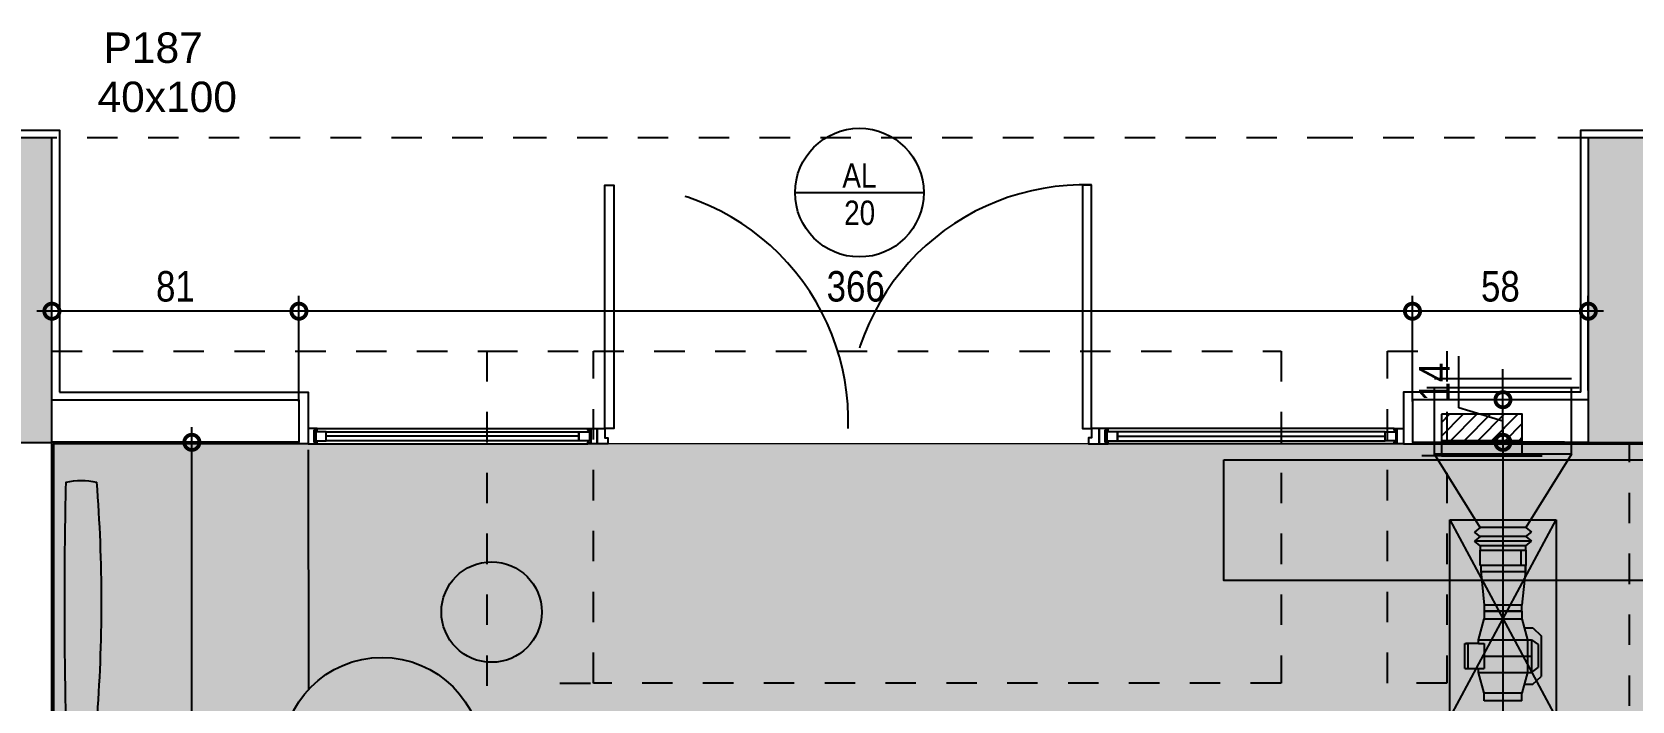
# Model space of a CAD drawing. Header units: metres. Extents: x -23 to 570, y -54 to 184.
# Drawn here: x 25.63 to 30.89, y 7.58 to 9.78 of the extents above; entities that cross this region are included whole.
import ezdxf
from ezdxf.enums import TextEntityAlignment as Align

# ---------------------------------------------------------------- set-up
doc = ezdxf.new("R2010")
doc.units = ezdxf.units.M
doc.header["$PDMODE"] = 35
doc.linetypes.add('DASHEDX2', pattern=[1.5, 1, -0.5])
doc.linetypes.add('PUC$0$DASHEDX2', pattern=[1.5, 1, -0.5])
for name, color, linetype in [('1', 232, 'DASHEDX2'), ('12', 232, 'Continuous'), ('4', 2, 'Continuous'), ('9', 232, 'Continuous'), ('ARQ-DIM', 2, 'Continuous'), ('ARQ-PRJ', 7, 'DASHEDX2'), ('ARQ-SIM', 1, 'Continuous'), ('JL-LAY', 7, 'Continuous'), ('PUC$0$06-GGBSTELAP-TIPO-BLA$0$GG-TE0001', 1, 'Continuous'), ('PUC$0$06-GGBSTELAP-TIPO-BLA$0$GG-TE0003', 7, 'Continuous'), ('PUC$0$ARQ-ALV ACAB', 4, 'Continuous'), ('PUC$0$ARQ-ALV OSSO', 5, 'Continuous'), ('PUC$0$ARQ-CAX @ 1', 1, 'Continuous'), ('PUC$0$ARQ-PRJ', 7, 'PUC$0$DASHEDX2')]:
    doc.layers.add(name, color=color, linetype=linetype)
doc.layers.add('PUC$0$ARQ-FORRO', color=9, linetype='Continuous', lineweight=5)
doc.styles.add('Adesa', font='ARIALN.TTF')
doc.styles.get("Standard").update_dxf_attribs({"font": 'arial.ttf'})
doc.dimstyles.new('ADESA 1-0050', dxfattribs={"dimtxt": 0.1, "dimasz": 0.1, "dimexe": 0.05, "dimexo": 0.05, "dimgap": 0.03, "dimtad": 1, "dimdec": 1, "dimlfac": 100, "dimzin": 12, "dimtxsty": 'Adesa', "dimblk": 'DOTSMALL', "dimcen": 1, "dimdle": 0.05, "dimclrd": 1, "dimclre": 1, "dimclrt": 256, "dimazin": 3, "dimtm": 1e-09, "dimtfac": 1, "dimtdec": 1, "dimtmove": 1, "dimatfit": 0, "dimldrblk": 'DOTSMALL', "dimfxl": 0.8, "dimtvp": 2, "dimtolj": 1, "dimtzin": 0, "dimarcsym": 0})

# ---------------------------------------------------------------- blocks, each defined once
blk = doc.blocks.new('_DotSmall')
at = {"color": 0, "linetype": 'ByBlock', "const_width": 0.5}
blk.add_lwpolyline([(-0.0625, 0, 1), (0.0625, 0, 1)], format="xyb", close=True, dxfattribs=at)
blk = doc.blocks.new('*D338')
at = {"layer": 'ARQ-DIM', "color": 1, "lineweight": -2, "transparency": 16777216}
for p, q in [((30.1721, 8.5637), (30.1721, 8.9106)), ((30.75, 8.5999), (30.75, 8.9106)), ((30.8, 8.8606), (30.1221, 8.8606))]:
    blk.add_line(p, q, dxfattribs=at)
at = {"layer": 'Defpoints', "color": 0, "transparency": 16777216}
for p in [(30.1721, 8.8606), (30.75, 8.5499, 0), (30.1721, 8.5137, 0)]:
    blk.add_point(p, dxfattribs=at)
at = {"layer": 'ARQ-DIM', "color": 1, "lineweight": -2, "transparency": 16777216, "xscale": 0.1, "yscale": 0.1, "zscale": 0.1, "rotation": 180}
blk.add_blockref('_DotSmall', (30.1721, 8.8606), dxfattribs=at)
at = {"layer": 'ARQ-DIM', "color": 1, "lineweight": -2, "transparency": 16777216, "xscale": 0.1, "yscale": 0.1, "zscale": 0.1}
blk.add_blockref('_DotSmall', (30.75, 8.8606), dxfattribs=at)
at = {"layer": 'ARQ-DIM', "transparency": 16777216, "insert": (30.461, 8.9417), "char_height": 0.1, "attachment_point": 5, "style": 'Adesa'}
blk.add_mtext('\\A1;58', dxfattribs=at)
blk = doc.blocks.new('*D339')
at = {"layer": 'ARQ-DIM', "color": 1, "lineweight": -2, "transparency": 16777216}
for p, q in [((26.5121, 8.5637), (26.5121, 8.9106)), ((30.1721, 8.5637), (30.1721, 8.9106)), ((30.2221, 8.8606), (26.4621, 8.8606))]:
    blk.add_line(p, q, dxfattribs=at)
at = {"layer": 'Defpoints', "color": 0, "transparency": 16777216}
for p in [(26.5121, 8.8606), (26.5121, 8.5137, 0), (30.1721, 8.5137, 0)]:
    blk.add_point(p, dxfattribs=at)
at = {"layer": 'ARQ-DIM', "color": 1, "lineweight": -2, "transparency": 16777216, "xscale": 0.1, "yscale": 0.1, "zscale": 0.1, "rotation": 180}
blk.add_blockref('_DotSmall', (26.5121, 8.8606), dxfattribs=at)
at = {"layer": 'ARQ-DIM', "color": 1, "lineweight": -2, "transparency": 16777216, "xscale": 0.1, "yscale": 0.1, "zscale": 0.1}
blk.add_blockref('_DotSmall', (30.1721, 8.8606), dxfattribs=at)
at = {"layer": 'ARQ-DIM', "transparency": 16777216, "insert": (28.3421, 8.9417), "char_height": 0.1, "attachment_point": 5, "style": 'Adesa'}
blk.add_mtext('\\A1;366', dxfattribs=at)
blk = doc.blocks.new('*D340')
at = {"layer": 'ARQ-DIM', "color": 1, "lineweight": -2, "transparency": 16777216}
for p, q in [((25.7001, 8.5999), (25.7001, 8.9106)), ((26.5121, 8.5637), (26.5121, 8.9106)), ((26.5621, 8.8606), (25.6501, 8.8606))]:
    blk.add_line(p, q, dxfattribs=at)
at = {"layer": 'Defpoints', "color": 0, "transparency": 16777216}
for p in [(25.7001, 8.8606), (25.7001, 8.5499, 0), (26.5121, 8.5137, 0)]:
    blk.add_point(p, dxfattribs=at)
at = {"layer": 'ARQ-DIM', "color": 1, "lineweight": -2, "transparency": 16777216, "xscale": 0.1, "yscale": 0.1, "zscale": 0.1, "rotation": 180}
blk.add_blockref('_DotSmall', (25.7001, 8.8606), dxfattribs=at)
at = {"layer": 'ARQ-DIM', "color": 1, "lineweight": -2, "transparency": 16777216, "xscale": 0.1, "yscale": 0.1, "zscale": 0.1}
blk.add_blockref('_DotSmall', (26.5121, 8.8606), dxfattribs=at)
at = {"layer": 'ARQ-DIM', "transparency": 16777216, "insert": (26.1061, 8.9417), "char_height": 0.1, "attachment_point": 5, "style": 'Adesa'}
blk.add_mtext('\\A1;81', dxfattribs=at)
blk = doc.blocks.new('*D421')
at = {"layer": 'ARQ-DIM', "color": 1, "lineweight": -2, "transparency": 16777216}
for p, q in [((30.4694, 8.4799), (30.4694, 3.6556)), ((30.6716, 8.4299), (30.4194, 8.4299)), ((30.6716, 3.7056), (30.4194, 3.7056))]:
    blk.add_line(p, q, dxfattribs=at)
at = {"layer": 'Defpoints', "color": 0, "transparency": 16777216}
for p in [(30.7216, 8.4299, 0), (30.4694, 3.7056), (30.7216, 3.7056, 0)]:
    blk.add_point(p, dxfattribs=at)
at = {"layer": 'ARQ-DIM', "color": 1, "lineweight": -2, "transparency": 16777216, "xscale": 0.1, "yscale": 0.1, "zscale": 0.1}
for p, rotation in [((30.4694, 8.4299), 90), ((30.4694, 3.7056), 270)]:
    blk.add_blockref('_DotSmall', p, dxfattribs=dict(at, rotation=rotation))
at = {"layer": 'ARQ-DIM', "transparency": 16777216, "insert": (30.3892, 6.0677), "char_height": 0.1, "attachment_point": 5, "rotation": 90, "style": 'Adesa'}
blk.add_mtext('\\A1;472', dxfattribs=at)
blk = doc.blocks.new('*D422')
at = {"layer": 'ARQ-DIM', "color": 1, "lineweight": -2, "transparency": 16777216}
for p, q in [((30.3242, 8.5434), (30.3242, 8.7129)), ((30.4694, 8.5699), (30.4694, 8.6699)), ((30.4694, 8.4998), (30.3242, 8.5434)), ((30.5216, 8.5699), (30.4194, 8.5699)), ((30.4694, 8.4298), (30.4694, 8.5699)), ((30.4694, 8.4298), (30.4694, 8.5699)), ((30.5216, 8.4298), (30.4194, 8.4298)), ((30.4694, 8.4298), (30.4694, 8.3298))]:
    blk.add_line(p, q, dxfattribs=at)
at = {"layer": 'Defpoints', "color": 0, "transparency": 16777216}
for p in [(30.4694, 8.5699), (30.5716, 8.5699, 0), (30.5716, 8.4298, 0)]:
    blk.add_point(p, dxfattribs=at)
at = {"layer": 'ARQ-DIM', "color": 1, "lineweight": -2, "transparency": 16777216, "xscale": 0.1, "yscale": 0.1, "zscale": 0.1}
for p, rotation in [((30.4694, 8.5699), 270), ((30.4694, 8.4298), 90)]:
    blk.add_blockref('_DotSmall', p, dxfattribs=dict(at, rotation=rotation))
at = {"layer": 'ARQ-DIM', "transparency": 16777216, "insert": (30.244, 8.6281), "char_height": 0.1, "attachment_point": 5, "rotation": 90, "style": 'Adesa'}
blk.add_mtext('\\A1;14', dxfattribs=at)
blk = doc.blocks.new('*D146')
at = {"layer": 'ARQ-DIM', "color": 1, "lineweight": -2, "transparency": 16777216}
for p, q in [((26.1602, 4.0499), (26.1602, 8.4799)), ((26.2474, 8.4299), (26.1102, 8.4299)), ((26.2474, 4.0999), (26.1102, 4.0999))]:
    blk.add_line(p, q, dxfattribs=at)
at = {"layer": 'Defpoints', "color": 0, "transparency": 16777216}
for p in [(26.1602, 8.4299), (26.2974, 8.4299, 0), (26.2974, 4.0999, 0)]:
    blk.add_point(p, dxfattribs=at)
at = {"layer": 'ARQ-DIM', "color": 1, "lineweight": -2, "transparency": 16777216, "xscale": 0.1, "yscale": 0.1, "zscale": 0.1}
for p, rotation in [((26.1602, 8.4299), 90), ((26.1602, 4.0999), 270)]:
    blk.add_blockref('_DotSmall', p, dxfattribs=dict(at, rotation=rotation))
at = {"layer": 'ARQ-DIM', "transparency": 16777216, "insert": (26.0792, 6.2649), "char_height": 0.1, "attachment_point": 5, "rotation": 90, "style": 'Adesa'}
blk.add_mtext('\\A1;433', dxfattribs=at)
blk = doc.blocks.new('TIPO COTA$0$Chamada_planta')
at = {"layer": 'ARQ-SIM'}
blk.add_line((-1.409, 0), (1.409, 0), dxfattribs=at)
blk.add_circle((0, 0), 1.409, dxfattribs=at)
at = {"layer": 'ARQ-SIM', "color": 2, "style": 'Adesa'}
for tag, p in [('NUMERO', (0, 0.234)), ('C.D.', (0, -0.272))]:
    blk.add_attdef(tag, text='', height=0.5, dxfattribs=at).set_placement(p, align=Align.MIDDLE_CENTER)
blk = doc.blocks.new('A$C890fd843')
at = {"layer": 'JL-LAY'}
blk.add_line((-9.8239, -0.5903), (-9.8236, -1.3776), dxfattribs=at)
blk.add_lwpolyline([(-6.8144, -0.6228), (-5.2128, -0.6228), (-5.2128, -1.0192), (-6.8144, -1.0192)], close=True, dxfattribs=at)
blk.add_lwpolyline([(-10.5202, -0.6957, -0.039282), (-10.5202, -1.4849, -0.105382), (-10.6202, -1.4849, -0.01103), (-10.6202, -0.6957, -0.109995)], format="xyb", close=True, dxfattribs=at)
for centre, radius in [((-9.2215, -1.1227), 0.165), ((-9.5816, -1.602), 0.3301)]:
    blk.add_circle(centre, radius, dxfattribs=at)
blk = doc.blocks.new('*U2426')
for points in [[(0, -0.17), (0.025, -0.17), (0.025, -0.14), (0.035, -0.14), (0.035, -0.12), (0, -0.12), (0, -0.17)], [(1.65, -0.17), (1.625, -0.17), (1.625, -0.14), (1.615, -0.14), (1.615, -0.12), (1.65, -0.12), (1.65, -0.17)], [(0.025, -0.17), (0.025, -0.97), (0.055, -0.97), (0.055, -0.17)], [(1.625, -0.17), (1.625, -0.9702), (1.595, -0.9702), (1.595, -0.17)]]:
    blk.add_lwpolyline(points, close=True)
at = {"layer": 'PUC$0$ARQ-PRJ'}
for centre, start, end in [((0.0505, -0.1958), 268.1178, 1.9074), ((1.5995, -0.1958), 178.0926, 271.8822)]:
    blk.add_arc(centre, 0.775, start, end, dxfattribs=at)
blk = doc.blocks.new('*U2428')
at = {"color": 0, "linetype": 'ByBlock', "ltscale": 0.5}
for points in [[(0.02, -0.045), (0.02, -0.045), (0.02, -0.045), (0.02, -0.045), (0.02, -0.045), (0.02, -0.045), (0.02, -0.045), (0.02, -0.045), (0.02, -0.045), (0.03, -0.045), (0.03, -0.05), (0, -0.05), (0, 0), (0.03, 0), (0.03, -0.005), (0.02, -0.005), (0.02, -0.045)], [(0.93, -0.045), (0.93, -0.045), (0.93, -0.045), (0.93, -0.045), (0.93, -0.045), (0.93, -0.045), (0.93, -0.045), (0.93, -0.045), (0.93, -0.045), (0.92, -0.045), (0.92, -0.05), (0.95, -0.05), (0.95, 0), (0.92, 0), (0.92, -0.005), (0.93, -0.005), (0.93, -0.045)], [(0.025, -0.01), (0.06, -0.01), (0.06, -0.04), (0.025, -0.04)], [(0.925, -0.01), (0.89, -0.01), (0.89, -0.04), (0.925, -0.04)]]:
    blk.add_lwpolyline(points, close=True, dxfattribs=at)
at = {"color": 8, "linetype": 'ByBlock', "ltscale": 0.5}
for points in [[(0.92, 0), (0.03, 0)], [(0.92, -0.05), (0.03, -0.05)]]:
    blk.add_lwpolyline(points, dxfattribs=at)
at = {"color": 7, "linetype": 'ByBlock', "ltscale": 0.5}
blk.add_lwpolyline([(0.89, -0.01), (0.89, -0.04), (0.06, -0.04), (0.06, -0.01)], close=True, dxfattribs=at)
blk.add_lwpolyline([(0.06, -0.025), (0.89, -0.025)], dxfattribs=at)
blk = doc.blocks.new('*U2427')
at = {"color": 0, "linetype": 'ByBlock', "ltscale": 0.5}
for points in [[(0.02, -0.045), (0.02, -0.045), (0.02, -0.045), (0.02, -0.045), (0.02, -0.045), (0.02, -0.045), (0.02, -0.045), (0.02, -0.045), (0.02, -0.045), (0.03, -0.045), (0.03, -0.05), (0, -0.05), (0, 0), (0.03, 0), (0.03, -0.005), (0.02, -0.005), (0.02, -0.045)], [(0.98, -0.045), (0.98, -0.045), (0.98, -0.045), (0.98, -0.045), (0.98, -0.045), (0.98, -0.045), (0.98, -0.045), (0.98, -0.045), (0.98, -0.045), (0.97, -0.045), (0.97, -0.05), (1, -0.05), (1, 0), (0.97, 0), (0.97, -0.005), (0.98, -0.005), (0.98, -0.045)], [(0.025, -0.01), (0.06, -0.01), (0.06, -0.04), (0.025, -0.04)], [(0.975, -0.01), (0.94, -0.01), (0.94, -0.04), (0.975, -0.04)]]:
    blk.add_lwpolyline(points, close=True, dxfattribs=at)
at = {"color": 8, "linetype": 'ByBlock', "ltscale": 0.5}
for points in [[(0.97, 0), (0.03, 0)], [(0.97, -0.05), (0.03, -0.05)]]:
    blk.add_lwpolyline(points, dxfattribs=at)
at = {"color": 7, "linetype": 'ByBlock', "ltscale": 0.5}
blk.add_lwpolyline([(0.94, -0.01), (0.94, -0.04), (0.06, -0.04), (0.06, -0.01)], close=True, dxfattribs=at)
blk.add_lwpolyline([(0.06, -0.025), (0.94, -0.025)], dxfattribs=at)
blk = doc.blocks.new('PUC$0$forro area comum')
at = {"layer": 'PUC$0$ARQ-FORRO'}
h = blk.add_hatch(color=256, dxfattribs=at)
h.dxf.hatch_style = 1
h.paths.add_polyline_path([(25.705, 4.1049), (26.6054, 4.1049), (26.6062, 3.71), (31.105, 3.71), (31.105, 3.2751), (36.365, 3.2751), (36.365, 3.885), (36.525, 3.885), (36.525, 5.385), (36.365, 5.385), (36.365, 5.995), (36.525, 5.995), (36.5251, 8.725), (36.3668, 8.725), (36.3668, 8.995), (31.105, 8.995), (31.105, 8.4245), (25.705, 8.4247)])
at = {"layer": 'PUC$0$ARQ-FORRO', "elevation": 0}
blk.add_lwpolyline([(25.705, 4.1049), (26.6054, 4.1049), (26.6062, 3.71), (31.105, 3.71), (31.105, 3.2751), (36.365, 3.2751), (36.365, 3.885), (36.525, 3.885), (36.525, 5.385), (36.365, 5.385), (36.365, 5.995), (36.525, 5.995), (36.5251, 8.725), (36.3668, 8.725), (36.3668, 8.995), (31.105, 8.995), (31.105, 8.4245), (25.705, 8.4247)], close=True, dxfattribs=at)
blk = doc.blocks.new('PUC$0$06-GGBSTELAP-TIPO-BLA$0$GG-CP-10-50')
at = {"layer": 'PUC$0$06-GGBSTELAP-TIPO-BLA$0$GG-TE0001'}
h = blk.add_hatch(dxfattribs=at)
h.set_pattern_fill('ANSI31', color=256, scale=0.01, angle=90, style=0)
h.set_pattern_definition([(135, (-15411.20236, 5775.561818), (-0.0224506403, -0.0224506403), [])])
h.paths.add_polyline_path([(0.133, -0.0862), (0.133, 0), (-0.133, 0), (-0.133, -0.0862)])
at = {"layer": 'PUC$0$06-GGBSTELAP-TIPO-BLA$0$GG-TE0003'}
for p, q in [((-0.133, 0.0502), (-0.1977, 0.0502)), ((-0.133, 0), (0.133, 0)), ((0.133, 0.0502), (0.1977, 0.0502))]:
    blk.add_line(p, q, dxfattribs=at)
blk.add_lwpolyline([(-0.133, -0.0862), (-0.133, 0.0502), (0.133, 0.0502), (0.133, -0.0862)], close=True, dxfattribs=at)
blk = doc.blocks.new('PUC$0$06-GGBSTELAP-TIPO-BLA$0$PONTOS AP3')
at = {"layer": 'PUC$0$06-GGBSTELAP-TIPO-BLA$0$GG-TE0003', "rotation": 180}
blk.add_blockref('PUC$0$06-GGBSTELAP-TIPO-BLA$0$GG-CP-10-50', (25.3624, 3.113, 0), dxfattribs=at)
blk = doc.blocks.new('PUC')
at = {"layer": 'PUC$0$ARQ-ALV ACAB', "elevation": 0}
for points in [[(25.275, 8.5947), (25.275, 9.4549), (25.725, 9.4549), (25.725, 8.5949)], [(30.725, 8.5949), (30.725, 9.4549), (31.125, 9.4549), (31.125, 9.165)], [(30.725, 8.5949), (30.1421, 8.5949), (30.1421, 8.4249), (31.105, 8.4249), (31.105, 8.995), (31.7523, 8.995), (31.7523, 9.165), (31.125, 9.165)], [(25.7251, 8.5949), (26.5421, 8.5949), (26.5421, 8.4249), (25.705, 8.4249), (25.705, 4.1049)]]:
    blk.add_lwpolyline(points, dxfattribs=at)
at = {"layer": 'PUC$0$ARQ-ALV OSSO', "elevation": 0}
for points in [[(25.7001, 8.5699), (26.5121, 8.5699), (26.5121, 8.4299), (25.7, 8.4299)], [(30.75, 8.5699), (30.1721, 8.5699), (30.1721, 8.4299), (30.75, 8.4299)], [(25.7, 4.0999), (25.7, 8.4299)]]:
    blk.add_lwpolyline(points, dxfattribs=at)
at = {"xscale": -1}
blk.add_blockref('PUC$0$06-GGBSTELAP-TIPO-BLA$0$PONTOS AP3', (55.7625, 5.3232, 0), dxfattribs=at)
at = {"layer": 'PUC$0$ARQ-CAX @ 1', "rotation": 180}
for name, p in [('*U2426', (29.1421, 8.3049, 0)), ('*U2428', (27.4921, 8.4249, 0))]:
    blk.add_blockref(name, p, dxfattribs=at)
at = {"layer": 'PUC$0$ARQ-CAX @ 1', "xscale": -1, "rotation": 180}
blk.add_blockref('*U2427', (29.1421, 8.4249, 0), dxfattribs=at)
at = {"layer": 'PUC$0$ARQ-FORRO'}
blk.add_blockref('PUC$0$forro area comum', (0, 0), dxfattribs=at)
blk = doc.blocks.new('A3')
at = {"layer": 'ARQ-PRJ'}
for p, q in [((553.3833, -373.8895), (553.5333, -373.8895)), ((553.5333, -373.9045), (553.3833, -373.9045)), ((553.3833, -373.9045), (553.3833, -373.9545)), ((553.3833, -373.9045), (553.3833, -373.9545)), ((553.3983, -373.9545), (553.3983, -373.9045)), ((553.5333, -373.9545), (553.5333, -373.9045)), ((553.3833, -373.9545), (553.5333, -373.9545)), ((553.3833, -373.9545), (553.3858, -373.9545)), ((553.3833, -373.9545), (553.3983, -373.9545)), ((553.3848, -373.9545), (553.3838, -373.9545)), ((553.3848, -373.9545), (553.3848, -373.9725)), ((553.3848, -373.9545), (553.5318, -373.9545)), ((553.3858, -373.9545), (553.3858, -373.9745)), ((553.5333, -373.9545), (553.5308, -373.9545)), ((553.5308, -373.9545), (553.5308, -373.9745)), ((553.5318, -373.9545), (553.5318, -373.9725)), ((553.3848, -373.9725), (553.3968, -374.0845)), ((553.5308, -373.9745), (553.3858, -373.9745)), ((553.5318, -373.9725), (553.5198, -374.0845)), ((553.3968, -374.1045), (553.3968, -374.0845)), ((553.3968, -374.0845), (553.5198, -374.0845)), ((553.52, -374.1045), (553.3968, -374.1045)), ((553.3968, -374.1045), (553.3968, -374.1301)), ((553.3968, -374.1045), (553.5198, -374.1045)), ((553.4093, -374.0845), (553.5073, -374.0845)), ((553.4583, -374.1045), (553.4093, -374.1045)), ((553.4583, -374.1045), (553.5073, -374.1045)), ((553.5198, -374.0845), (553.5198, -374.1045)), ((553.52, -374.1045), (553.52, -374.1301)), ((553.3599, -374.1596), (553.3334, -374.1853)), ((553.3885, -374.1596), (553.3599, -374.1596)), ((553.3968, -374.1301), (553.3776, -374.1981)), ((553.52, -374.1301), (553.3968, -374.1301)), ((553.5392, -374.1981), (553.52, -374.1301)), ((553.3334, -374.1853), (553.3334, -374.3187)), ((553.3648, -374.1981), (553.343, -374.2141)), ((553.343, -374.2141), (553.343, -374.2898)), ((553.3776, -374.1981), (553.3648, -374.1981)), ((553.3648, -374.1981), (553.3648, -374.3058)), ((553.5392, -374.1981), (553.3776, -374.1981)), ((553.3776, -374.1981), (553.3776, -374.3058)), ((553.5392, -374.2109), (553.52, -374.2109)), ((553.52, -374.2109), (553.52, -374.293)), ((553.5392, -374.2109), (553.5392, -374.1981)), ((553.5392, -374.2109), (553.5802, -374.2109)), ((553.5834, -374.2109), (553.5738, -374.2109)), ((553.5738, -374.2109), (553.5738, -374.293)), ((553.5834, -374.293), (553.5834, -374.2109)), ((553.52, -374.252), (553.3648, -374.252)), ((553.3599, -374.3443), (553.3334, -374.3187)), ((553.3648, -374.3058), (553.343, -374.2898)), ((553.3776, -374.3058), (553.3648, -374.3058)), ((553.5392, -374.3058), (553.3776, -374.3058)), ((553.3776, -374.3058), (553.3968, -374.3738)), ((553.5834, -374.293), (553.52, -374.293)), ((553.52, -374.3738), (553.5392, -374.3058)), ((553.5392, -374.3058), (553.5392, -374.293)), ((553.3885, -374.3443), (553.3599, -374.3443)), ((553.3968, -374.3995), (553.3968, -374.3738)), ((553.3968, -374.3738), (553.52, -374.3738)), ((553.52, -374.3995), (553.52, -374.3738)), ((553.3968, -374.3995), (553.52, -374.3995))]:
    blk.add_line(p, q, dxfattribs=at)
blk = doc.blocks.new('M7')
at = {"layer": 'ARQ-PRJ'}
for p, q in [((-365.8161, -389.7588), (-365.8161, -389.3088)), ((-365.8161, -389.3088), (-365.5983, -389.3088)), ((-365.5983, -389.7838), (-365.5983, -389.2838)), ((-365.5683, -389.7588), (-365.5683, -389.3088)), ((-365.8161, -389.7588), (-365.5983, -389.7588))]:
    blk.add_line(p, q, dxfattribs=at)
blk = doc.blocks.new('A4')
at = {"layer": 'ARQ-PRJ', "ltscale": 0.8}
blk.add_lwpolyline([(555.78, -374.7568), (555.78, -374.1068), (555.43, -374.1068), (555.43, -374.7568)], close=True, dxfattribs=at)
for points in [[(555.78, -374.7568), (555.43, -374.1068)], [(555.78, -374.1068), (555.43, -374.7568)]]:
    blk.add_lwpolyline(points, dxfattribs=at)
blk = doc.blocks.new('A$Cf8d71df7')
at = {"layer": 'ARQ-PRJ'}
for p, q in [((-6.3254, -1.2797, 0), (-6.4754, -1.0391, 0)), ((-6.0254, -1.0391, 0), (-6.1754, -1.2797, 0)), ((-6.3254, -1.2797, 0), (-6.3438, -1.2947, 0)), ((-6.3254, -1.3097, 0), (-6.3438, -1.2947, 0)), ((-6.3254, -1.3097, 0), (-6.3438, -1.3247, 0)), ((-6.1754, -1.2797, 0), (-6.3254, -1.2797, 0)), ((-6.1754, -1.3097, 0), (-6.3254, -1.3097, 0)), ((-6.1754, -1.2797, 0), (-6.157, -1.2947, 0)), ((-6.1754, -1.3097, 0), (-6.157, -1.2947, 0)), ((-6.1754, -1.3097, 0), (-6.157, -1.3247, 0)), ((-6.157, -1.3247, 0), (-6.3438, -1.3247, 0)), ((-6.3254, -1.3397, 0), (-6.3438, -1.3247, 0)), ((-6.1904, -1.3547, 0), (-6.1754, -1.3547, 0)), ((-6.1754, -1.3397, 0), (-6.157, -1.3247, 0))]:
    blk.add_line(p, q, dxfattribs=at)
at = {"layer": 'ARQ-PRJ', "ltscale": 0.1}
for p, q in [((-6.3254, -1.3397, 0), (-6.3254, -1.3547, 0)), ((-6.1754, -1.3547, 0), (-6.1754, -1.3397, 0))]:
    blk.add_line(p, q, dxfattribs=at)
at = {"layer": 'ARQ-PRJ', "rotation": 89.99999999999999}
blk.add_blockref('M7', (-395.7842, 364.7771, 0), dxfattribs=at)
at = {"layer": 'ARQ-PRJ', "xscale": -1}
for name, p in [('A4', (549.3546, 372.8521, 0)), ('A3', (547.208, 372.5498, 0))]:
    blk.add_blockref(name, p, dxfattribs=at)
blk = doc.blocks.new('est-lo-07-6sb-r00')
at = {"layer": '4'}
h = blk.add_hatch(color=8, dxfattribs=at)
h.dxf.hatch_style = 1
h.paths.add_polyline_path([(213.004314, 592.98646), (232.004314, 592.98646), (232.004314, 743.98646), (213.004314, 743.98646)], flags=17)
h.paths.add_polyline_path([(517.003016, 942.98646), (353.003016, 942.98646), (353.003016, 923.986062), (498.003016, 923.986062), (498.003016, 465.008359), (498.003039, 465.008359), (498.003039, 450.008359), (498.003039, 395.98646), (517.003016, 395.98646)])
h.paths.add_polyline_path([(3672.003309, 253.001099), (3672.003309, 388.001099), (3637.003309, 388.001099), (3637.003309, 253.001099)])
h.paths.add_polyline_path([(3637.003309, 942.98646), (3637.003194, 872.98646), (3653.003309, 872.98646), (3653.003309, 599.001099), (3637.003309, 599.001099), (3637.003309, 539.001099), (3672.003309, 539.001099), (3672.003309, 942.98646)])
h.paths.add_polyline_path([(3672.003424, 102.001099), (3637.003309, 102.001099), (3637.003309, 42.001099), (3653.003307, 42.001099), (3653.003307, -229.998901), (3637.003309, -229.998901), (3637.003309, -299.998901), (3672.003424, -299.998901)])
h.paths.add_polyline_path([(3075.003309, -299.999844), (3110.003309, -299.999844), (3110.003309, -199.999844), (3075.003309, -199.999844)])
h.paths.add_polyline_path([(3075.003309, 270.500177), (3110.003309, 270.500177), (3110.003309, 370.500177), (3075.003309, 370.500177)])
h.paths.add_polyline_path([(520.003309, 942.98646), (520.003309, 395.98646), (555.003309, 395.98646), (555.003309, 451.98646), (539.003309, 451.98646), (539.003309, 872.98646), (555.003309, 872.98646), (555.003309, 942.98646)])
h.paths.add_polyline_path([(-2102.995138, 253.000177), (-2102.995138, 388.000177), (-2137.995138, 388.000177), (-2137.995138, 253.000177)])
h.paths.add_polyline_path([(-2137.995138, 101.999935), (-2137.995138, -299.999844), (-2102.995138, -299.999844), (-2102.995138, -229.999844), (-2118.995138, -229.999844), (-2118.995138, 41.999935), (-2102.995138, 41.999935), (-2102.995138, 101.999935)])
h.paths.add_polyline_path([(-2137.995141, 942.98646), (-2137.995141, 538.988972), (-2102.995141, 538.988972), (-2102.995141, 598.988972), (-2118.995141, 598.988972), (-2118.995141, 872.98646), (-2102.995141, 872.98646), (-2102.995141, 942.98646)])
h.paths.add_polyline_path([(520.003309, 245.003526), (520.003309, -299.999844), (555.003309, -299.999844), (555.003309, -229.999844), (539.003309, -229.999844), (539.003309, 185.003526), (555.003309, 185.003526), (555.003309, 245.003526)])
h.paths.add_polyline_path([(-34.995574, 942.98646), (-34.995574, 872.98646), (-18.995574, 872.98646), (-18.995574, 455.98646), (-34.995574, 455.98646), (-34.995574, 395.98646), (232.004426, 395.98646), (232.004426, 481.98646), (213.004426, 481.98646), (213.004426, 414.98646), (0.004426, 414.98646), (0.004426, 923.98646), (213.004426, 923.98646), (213.004426, 854.98646), (232.004426, 854.98646), (232.004426, 923.98646), (252.004426, 923.98646), (252.004426, 942.98646)])
h.paths.add_polyline_path([(3075.003309, 842.98646), (3110.003309, 842.98646), (3110.003309, 942.98646), (3075.003309, 942.98646)])
h.paths.add_polyline_path([(2530.003309, -299.999844), (2570.003309, -299.999844), (2570.003309, -199.999844), (2530.003309, -199.999844)])
h.paths.add_polyline_path([(2530.003309, 145.003526), (2570.003309, 145.003526), (2570.003309, 245.003526), (2530.003309, 245.003526)])
h.paths.add_polyline_path([(2530.003309, 395.98646), (2570.003309, 395.98646), (2570.003309, 495.98646), (2530.003309, 495.98646)])
h.paths.add_polyline_path([(2530.003309, 842.98646), (2570.003309, 842.98646), (2570.003309, 942.98646), (2530.003309, 942.98646)])
h.paths.add_polyline_path([(1995.003309, -299.999844), (2030.003309, -299.999844), (2030.003309, -199.999844), (1995.003309, -199.999844)])
h.paths.add_polyline_path([(1995.003309, 145.003526), (2030.003309, 145.003526), (2030.003309, 245.003526), (1995.003309, 245.003526)])
h.paths.add_polyline_path([(1995.003309, 395.98646), (2030.003309, 395.98646), (2030.003309, 495.98646), (1995.003309, 495.98646)])
h.paths.add_polyline_path([(1995.003309, 842.98646), (2030.003309, 842.98646), (2030.003309, 942.98646), (1995.003309, 942.98646)])
h.paths.add_polyline_path([(1460.003309, -299.999844), (1495.003309, -299.999844), (1495.003309, -199.999844), (1460.003309, -199.999844)])
h.paths.add_polyline_path([(1460.003309, 145.003526), (1495.003309, 145.003526), (1495.003309, 245.003526), (1460.003309, 245.003526)])
h.paths.add_polyline_path([(1460.176641, 395.98646), (1495.176641, 395.98646), (1495.176641, 495.98646), (1460.176641, 495.98646)])
h.paths.add_polyline_path([(1460.003309, 842.98646), (1495.003309, 842.98646), (1495.003309, 942.98646), (1460.003309, 942.98646)])
h.paths.add_polyline_path([(925.003309, -299.999844), (960.003309, -299.999844), (960.003309, -199.999844), (925.003309, -199.999844)])
h.paths.add_polyline_path([(925.003309, 145.003526), (960.003309, 145.003526), (960.003309, 245.003526), (925.003309, 245.003526)])
h.paths.add_polyline_path([(925.003309, 395.98646), (960.003309, 395.98646), (960.003309, 495.98646), (925.003309, 495.98646)])
h.paths.add_polyline_path([(925.003309, 842.98646), (960.003309, 842.98646), (960.003309, 942.98646), (925.003309, 942.98646)])
h.paths.add_polyline_path([(-1582.999721, -299.999844), (-1547.999721, -299.999844), (-1547.999721, -199.999844), (-1582.999721, -199.999844)])
h.paths.add_polyline_path([(-500.999721, -299.999844), (-465.999721, -299.999844), (-465.999721, -199.999844), (-500.999721, -199.999844)])
h.paths.add_polyline_path([(-1042.999721, -299.999844), (-1002.999721, -299.999844), (-1002.999721, -199.999844), (-1042.999721, -199.999844)])
h.paths.add_polyline_path([(-500.999721, 145.003526), (-465.999721, 145.003526), (-465.999721, 245.003526), (-500.999721, 245.003526)])
h.paths.add_polyline_path([(-1042.999721, 145.003526), (-1002.999721, 145.003526), (-1002.999721, 245.003526), (-1042.999721, 245.003526)])
h.paths.add_polyline_path([(-500.999721, 395.98646), (-465.999721, 395.98646), (-465.999721, 495.98646), (-500.999721, 495.98646)])
h.paths.add_polyline_path([(-1042.999721, 395.98646), (-1002.999721, 395.98646), (-1002.999721, 495.98646), (-1042.999721, 495.98646)])
h.paths.add_polyline_path([(-1582.999721, 270.500177), (-1547.999721, 270.500177), (-1547.999721, 370.500177), (-1582.999721, 370.500177)])
h.paths.add_polyline_path([(-500.999721, 842.98646), (-465.999721, 842.98646), (-465.999721, 942.98646), (-500.999721, 942.98646)])
h.paths.add_polyline_path([(-1042.999721, 842.98646), (-1002.999721, 842.98646), (-1002.999721, 942.98646), (-1042.999721, 942.98646)])
h.paths.add_polyline_path([(-1582.999721, 842.98646), (-1547.999721, 842.98646), (-1547.999721, 942.98646), (-1582.999721, 942.98646)])
h.paths.add_polyline_path([(-35, 245.003526), (-35, 185.003526), (-19, 185.003526), (-19, -230), (-35, -230), (-35, -300), (517, -300), (517, 245), (498, 245), (498, -281), (0, -281), (0, -19), (255, -19), (255, 245.003526), (178.5, 245.003526), (178.5, 226.003526), (236, 226.003526), (236, 0), (0, 0), (0, 226.003526), (57.5, 226.003526), (57.5, 245.003526)])
at = {"layer": '1'}
for p, q in [((2713.007338, 872.98646), (2748.007338, 872.98646)), ((2737.007338, 763.92201), (2748.007338, 763.92201))]:
    blk.add_line(p, q, dxfattribs=at)
for points in [[(2731.616889, 942.98646), (2570.003309, 942.98646)], [(2992.618591, 942.98646), (2731.616889, 942.98646)], [(3057.618528, 942.98646), (2992.618591, 942.98646)], [(3075.003309, 942.98646), (3057.618528, 942.98646)], [(2570.003309, 872.98646), (2713.007338, 872.98646)], [(2713.007338, 872.98646), (2713.007338, 756.423284)], [(2748.007338, 872.98646), (2974.010604, 872.98646)], [(2748.007338, 763.922014), (2748.007338, 872.98646)], [(2974.010604, 872.98646), (2974.010604, 763.922013)], [(3009.010604, 872.98646), (3028.508629, 872.98646)], [(3009.010604, 763.922014), (3009.010604, 872.98646)], [(3028.508629, 872.98646), (3028.508629, 763.922014)], [(2570.003309, 731.919957), (2570.003309, 842.98646)], [(3088.508629, 756.423284), (3088.508629, 842.98646)], [(2974.010604, 763.922014), (2748.007338, 763.922014)], [(3028.508629, 763.922014), (3009.010604, 763.922014)]]:
    blk.add_lwpolyline(points, dxfattribs=at)
at = {"layer": '4', "linetype": 'Continuous'}
for points in [[(2530.003309, 842.98646), (2570.003309, 842.98646), (2570.003309, 942.98646), (2530.003309, 942.98646), (2530.003309, 842.98646)], [(3075.003309, 842.98646), (3110.003309, 842.98646), (3110.003309, 942.98646), (3075.003309, 942.98646), (3075.003309, 842.98646)]]:
    blk.add_lwpolyline(points, dxfattribs=at)
at = {"layer": '12', "linetype": 'Continuous'}
blk.add_text('40x100', height=10, dxfattribs=at).set_placement((2585.003309, 951.48646))
at = {"layer": '9', "linetype": 'Continuous'}
blk.add_text('P187', height=10, dxfattribs=at).set_placement((2586.986272, 967.631967))

msp = doc.modelspace()

# ---------------------------------------------------------------- block references
msp.add_blockref('PUC', (0, 0))
at = {"linetype": 'Continuous', "xscale": 0.01, "yscale": 0.01, "zscale": 0.01}
msp.add_blockref('est-lo-07-6sb-r00', (0, 0), dxfattribs=at)
at = {"layer": 'ARQ-DIM'}
for name, p in [('A$Cf8d71df7', (36.72, 9.4299)), ('A$C890fd843', (36.3668, 8.995, 0))]:
    msp.add_blockref(name, p, dxfattribs=at)
at = {"layer": 'ARQ-SIM'}
ref = msp.add_blockref('TIPO COTA$0$Chamada_planta', (28.3542, 9.2501), dxfattribs=dict(at, xscale=0.15, yscale=0.15, zscale=0.15))
ref.add_attrib('NUMERO', 'AL', dxfattribs={"color": 2, "height": 0.08, "style": 'Adesa'}).set_placement((28.3542, 9.3064), align=Align.MIDDLE_CENTER)
ref.add_attrib('C.D.', '20', dxfattribs={"color": 2, "height": 0.08, "style": 'Adesa'}).set_placement((28.355, 9.184), align=Align.MIDDLE_CENTER)

# ---------------------------------------------------------------- dimensions: what is measured, and where the dimension line sits
at = {"layer": 'ARQ-DIM'}
for base, p1, p2, angle, picture, middle in [((25.7001, 8.8606), (26.5121, 8.5137, 0), (25.7001, 8.5499, 0), 180, '*D340', (26.1061, 8.9417)), ((30.1721, 8.8606), (30.75, 8.5499, 0), (30.1721, 8.5137, 0), 180, '*D338', (30.461, 8.9417)), ((26.1602, 8.4299), (26.2974, 4.0999, 0), (26.2974, 8.4299, 0), 270, '*D146', (26.0792, 6.2649)), ((30.4694, 3.7056), (30.7216, 8.4299, 0), (30.7216, 3.7056, 0), 270, '*D421', (30.3892, 6.0677))]:
    dim = msp.add_linear_dim(base=base, p1=p1, p2=p2, angle=angle, dimstyle='ADESA 1-0050', override={"dimdec": 0}, dxfattribs=at)
    dim.commit()
    dim.dimension.update_dxf_attribs({"geometry": picture, "text_midpoint": middle})
for base, p1, p2, angle, picture, middle in [((26.5121, 8.8606), (30.1721, 8.5137, 0), (26.5121, 8.5137, 0), 180, '*D339', (28.3421, 8.9417)), ((30.4694, 8.5699), (30.5716, 8.4298, 0), (30.5716, 8.5699, 0), 270, '*D422', (30.244, 8.5734))]:
    dim = msp.add_linear_dim(base=base, p1=p1, p2=p2, angle=angle, dimstyle='ADESA 1-0050', dxfattribs=at)
    dim.commit()
    dim.dimension.update_dxf_attribs({"geometry": picture, "text_midpoint": middle})

doc.saveas('drawing.dxf')
